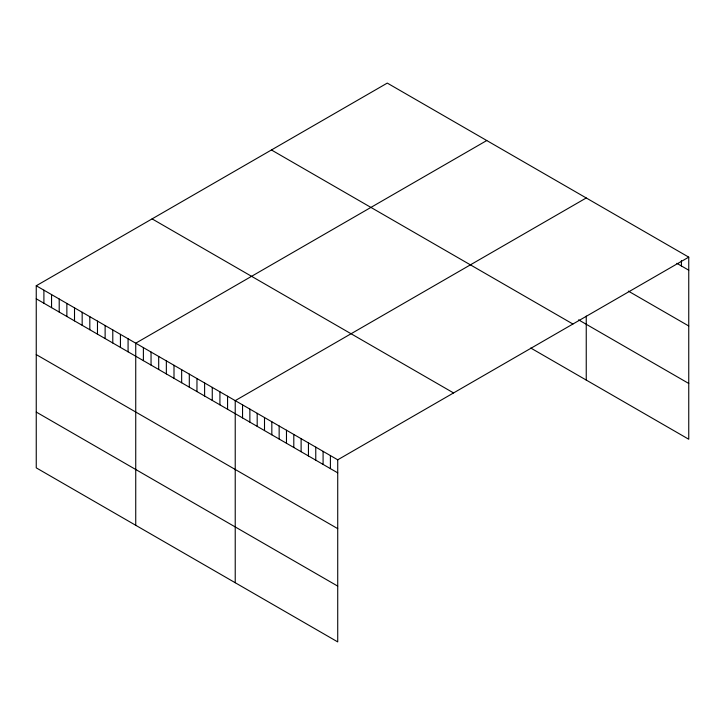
<?xml version="1.0" encoding="UTF-8"?>
<svg xmlns="http://www.w3.org/2000/svg" width="725" height="725" viewBox="0 0 725 725"><rect width="100%" height="100%" fill="white"/><g stroke="black" fill="none" stroke-linecap="round" stroke-linejoin="round"><path stroke-width="1.09" d="M36.25 285.759L337.723 459.813L337.723 641.906L36.25 467.852L36.25 285.759L387.277 83.094L688.75 257.148L688.75 439.241L530.763 348.036M486.765 140.532L135.738 343.197L135.738 525.29M586.244 197.97L235.226 400.635L235.226 582.728M337.723 459.813L688.75 257.148M676.851 263.329L688.75 270.198M628.348 291.106L688.75 325.978M578.595 319.861L688.75 383.462M271.44 149.975L572.913 324.03M152.087 218.877L453.56 392.932M36.25 298.8L337.723 472.854M36.25 354.588L337.723 528.643M36.25 412.063L337.723 586.117M681.428 260.529L681.428 265.966M586.244 316.064L586.244 380.063M330.401 455.581L330.401 468.631M323.087 451.358L323.087 464.399M315.765 447.135L315.765 460.176M308.442 442.903L308.442 455.952M301.12 438.679L301.12 451.72M293.797 434.447L293.797 447.497M286.475 430.224L286.475 443.265M279.152 425.992L279.152 439.042M271.83 421.769L271.83 434.81M264.507 417.537L264.507 430.587M257.185 413.313L257.185 426.354M249.871 409.09L249.871 422.131M242.549 404.858L242.549 417.908M227.568 396.212L227.568 409.263M219.92 391.799L219.92 404.84M212.262 387.377L212.262 400.427M204.613 382.963L204.613 396.004M196.964 378.541L196.964 391.582M189.307 374.118L189.307 387.168M181.658 369.705L181.658 382.746M174 365.282L174 378.332M166.351 360.869L166.351 373.91M158.693 356.446L158.693 369.496M151.045 352.033L151.045 365.074M143.387 347.61L143.387 360.66M128.08 338.774L128.08 351.824M120.432 334.361L120.432 347.402M112.783 329.938L112.783 342.988M105.125 325.525L105.125 338.566M97.476 321.103L97.476 334.143M89.818 316.68L89.818 329.73M82.17 312.267L82.17 325.308M74.512 307.844L74.512 320.894M66.863 303.431L66.863 316.472M59.205 299.008L59.205 312.058M51.557 294.595L51.557 307.636M43.899 290.172L43.899 303.222"/></g></svg>
